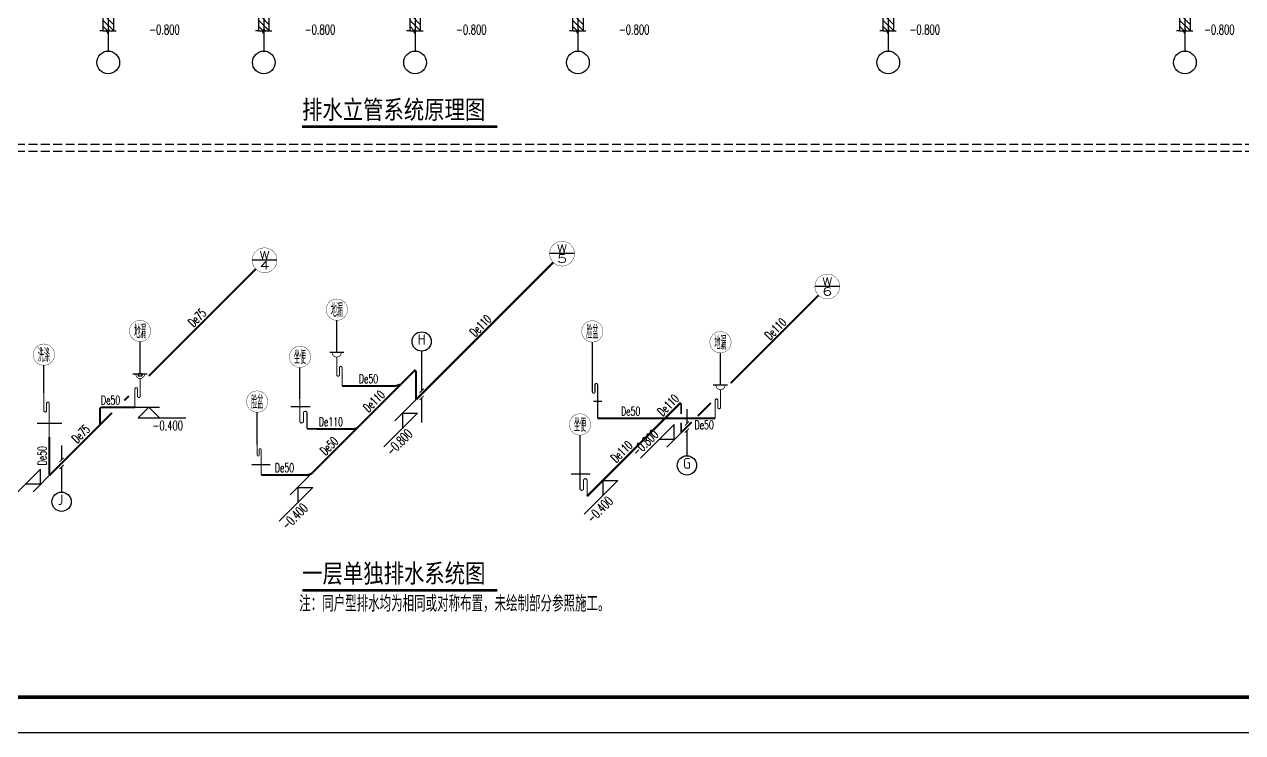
# Model space of a CAD drawing. Extents: x -287580 to -53108, y -522338 to -82629.
# Drawn here: x -126582 to -92242, y -381816 to -361851 of the extents above; entities that cross this region are included whole.
import ezdxf
from ezdxf.enums import TextEntityAlignment as Align

# ---------------------------------------------------------------- set-up
doc = ezdxf.new("R2010")
doc.units = 0
doc.header["$LTSCALE"] = 1000
doc.header["$MEASUREMENT"] = 0
doc.linetypes.add('CONTINOUS', pattern=[0])
doc.linetypes.add('DASH', pattern=[0.35, 0.25, -0.1])
for name, color, linetype in [('DIM_SYMB', 99, 'Continuous'), ('DIM_污水', 3, 'Continuous'), ('EQUIP_污水', 7, 'Continuous'), ('PIPE-污水', 2, 'Continuous'), ('PUB_TITLE', 146, 'Continuous'), ('TEXT_污水', 4, 'Continuous'), ('TWT_DIM', 3, 'Continuous'), ('TWT_IDEN', 3, 'Continuous'), ('TWT_TEXT', 7, 'Continuous'), ('给排水标注', 4, 'Continuous')]:
    doc.layers.add(name, color=color, linetype=linetype)
doc.styles.add('-黑体', font='simhei.ttf', dxfattribs={"width": 0.8})
doc.styles.add('_TWT_CIRCLE', font='COMPLEX', dxfattribs={"width": 1.1, "height": 3, "bigfont": 'HZTXT'})
doc.styles.add('_TWT_DIM_ELE', font='SIMPLEX', dxfattribs={"width": 0.8, "height": 2.7, "bigfont": 'HZTXT'})
doc.styles.add('_TWT_PIPEDN', font='SIMPLEX', dxfattribs={"width": 0.8, "height": 2.5, "bigfont": 'HZTXT'})
doc.styles.add('_TWT_SANITARY', font='', dxfattribs={"width": 0.8, "height": 3})
doc.styles.add('HZ', font='gbenor.shx', dxfattribs={"bigfont": 'gbcbig.shx'})
doc.styles.add('HZTXT', font='gbenor.shx', dxfattribs={"width": 0.75, "bigfont": 'gbcbig.shx'})
doc.styles.get("Standard").update_dxf_attribs({"font": 'gbenor.shx', "bigfont": 'gbcbig.shx'})
doc.styles.get('_TWT_SANITARY').set_extended_font_data('SimSun')

# ---------------------------------------------------------------- blocks, each defined once
blk = doc.blocks.new('$TK_10')
for p, q in [((-1, 1607), (-1, 189)), ((-179, 689), (-295, 689)), ((-179, -689), (-179, 689)), ((-179, 689), (-55, 689)), ((181, 187), (-179, 547)), ((181, 403), (-105, 689)), ((-55, 689), (-15, 770)), ((-15, 770), (9, 628)), ((9, 628), (34, 687)), ((34, 687), (284, 687)), ((181, 620), (112, 689)), ((181, 687), (181, -689)), ((-38, 189), (-179, 330)), ((179, 189), (-179, 189)), ((179, -189), (-179, -189)), ((190, -689), (-179, -320)), ((181, -463), (-94, -189)), ((-1, -189), (-1, -1403)), ((181, -247), (123, -189)), ((-183, -689), (-299, -688)), ((-183, -689), (-59, -690)), ((-27, -689), (-179, -537)), ((-59, -690), (-20, -771)), ((-20, -771), (5, -629)), ((5, -629), (30, -688)), ((30, -688), (280, -690))]:
    blk.add_line(p, q)
blk.add_circle((-1, -1803), 400)
blk = doc.blocks.new('$ATTACHMENT$00000329')
blk.add_line((-352, 384), (340, 384))
at = {"const_width": 30}
blk.add_lwpolyline([(0, 0), (0, 944, -1), (75, 944), (75, 744, 1), (150, 744), (150, 1244)], format="xyb", dxfattribs=at)
blk = doc.blocks.new('$ATTACHMENT$00000196')
blk.add_line((53, 944), (-347, 944))
for points, const_width in [([(-25, 944, -1.067664), (-275, 944)], 20), ([(0, 0), (0, 512, 1), (-75, 512), (-75, 312, -1), (-150, 312), (-150, 810)], 30)]:
    blk.add_lwpolyline(points, format="xyb", dxfattribs=dict(const_width=const_width))
at = {"style": 'HZ', "flags": 1}
for tag in ['WHAT', 'SPEC', 'UNIT']:
    blk.add_attdef(tag, (-150, 810), '', height=0.001, dxfattribs=at)
blk = doc.blocks.new('$ATTACHMENT$00000330')
blk.add_line((-454, 626), (87, 626))
at = {"const_width": 30}
blk.add_lwpolyline([(0, 0), (0, 456, 0.75), (-100, 456), (-100, 202, -0.75), (-200, 202), (-200, 816)], format="xyb", dxfattribs=at)
blk = doc.blocks.new('$ATTACHMENT$00000328')
blk.add_line((-352, 384), (340, 384))
at = {"const_width": 30}
blk.add_lwpolyline([(0, 0), (0, 946, 1), (-75, 946), (-75, 746, -1), (-150, 746), (-150, 1244)], format="xyb", dxfattribs=at)
blk = doc.blocks.new('$ATTACHMENT$00000054')
at = {"const_width": 30}
blk.add_lwpolyline([(0, 0), (0, 944, -1), (75, 944), (75, 744, 1), (150, 744), (150, 1244)], format="xyb", dxfattribs=at)

msp = doc.modelspace()

# ---------------------------------------------------------------- hatches: boundary and pattern name
at = {"layer": 'PIPE-污水', "linetype": 'DASH'}
for points in [[(-115575.3, -371603.2), (-115594.7, -371583.8), (-115575.3, -371564.4)], [(-115544.8, -371633.8), (-115517.2, -371633.8), (-115517.2, -371622.4)], [(-116122, -372042), (-116114.9, -372068.6), (-116118.4, -372069.5)], [(-116122, -372042), (-116122, -372069.5), (-116118.4, -372069.5)], [(-115544.8, -372400.5), (-115572.2, -372400.5), (-115572.2, -372411.9)], [(-115544.8, -372400.5), (-115564.2, -372419.9), (-115572.2, -372411.9)], [(-108098.3, -372529.2), (-108117.7, -372509.8), (-108098.3, -372490.4)], [(-108067.8, -372559.8), (-108040.2, -372559.8), (-108040.2, -372548.4)], [(-124454, -372683), (-124481.5, -372683), (-124481.5, -372672.3)], [(-124417, -372642.8), (-124417, -372615.2), (-124429.1, -372615.2)], [(-124454, -373098.5), (-124473.4, -373117.9), (-124481.5, -373109.9)], [(-124454, -373098.5), (-124481.5, -373098.5), (-124481.5, -373109.9)], [(-117299.5, -373257), (-117299.6, -373284.5), (-117296, -373284.5)], [(-108544.5, -372955.5), (-108544.5, -372983), (-108539.6, -372983)], [(-108497.2, -372959.8), (-108497.2, -372987.2), (-108508.6, -372987.2)], [(-108067.8, -373326.5), (-108095.2, -373326.5), (-108095.2, -373337.9)], [(-108067.8, -373326.5), (-108087.2, -373345.9), (-108095.2, -373337.9)], [(-125882, -374524), (-125909.5, -374524), (-125909.5, -374535.4)], [(-125882, -374524), (-125901.4, -374543.4), (-125909.5, -374535.4)], [(-125858.3, -374547.8), (-125877.7, -374567.2), (-125858.3, -374586.6)], [(-125858.3, -374547.8), (-125838.8, -374567.2), (-125858.3, -374586.6)], [(-118576.5, -374549.5), (-118576.5, -374577), (-118571.2, -374577)], [(-118484.5, -374512.5), (-118465.1, -374531.9), (-118469, -374535.9)]]:
    msp.add_hatch(color=256, dxfattribs=at).paths.add_polyline_path(points)
at = {"layer": 'PIPE-污水'}
for points in [[(-115575.3, -371603.2), (-115555.8, -371583.8), (-115575.3, -371564.4)], [(-115544.8, -371633.8), (-115525.3, -371614.3), (-115517.2, -371622.4)], [(-108098.3, -372529.2), (-108078.8, -372509.8), (-108098.3, -372490.4)], [(-108067.8, -372559.8), (-108048.3, -372540.3), (-108040.2, -372548.4)], [(-124454, -372683), (-124474.2, -372664.4), (-124481.5, -372672.3)], [(-124417, -372642.8), (-124437.2, -372624.1), (-124429.1, -372615.2)], [(-117299.5, -373257), (-117292.5, -373283.6), (-117296, -373284.5)], [(-108544.5, -372955.5), (-108535.1, -372981.3), (-108539.6, -372983)], [(-108497.2, -372959.8), (-108516.7, -372979.2), (-108508.6, -372987.2)], [(-118576.5, -374549.5), (-118566.2, -374575), (-118571.2, -374577)], [(-118484.5, -374512.5), (-118474.2, -374538), (-118469, -374535.9)]]:
    msp.add_hatch(color=256, dxfattribs=at).paths.add_polyline_path(points)

# ---------------------------------------------------------------- linework, layer by layer
for centre in [(-115383.4, -370790.5), (-107906.8, -374281.9), (-125533.5, -375307.1)]:
    msp.add_circle(centre, 272)
at = {"layer": 'DIM_SYMB', "color": 3, "const_width": 70}
for points in [[(-118754.5, -364733), (-113248.4, -364733)], [(-118748.6, -377804.9), (-113254.3, -377804.9)]]:
    msp.add_lwpolyline(points, dxfattribs=at)
at = {"layer": 'DIM_污水'}
for p, q in [((-115448.8, -372336.7), (-116139.1, -373027.1)), ((-123520.3, -372642.8), (-122776, -372642.8)), ((-123076, -372642.8), (-123376, -372942.8)), ((-123076, -372642.8), (-122776, -372942.8)), ((-115502.7, -372815), (-116450.9, -373763.2)), ((-115927, -372815), (-115502.7, -372815)), ((-115927, -372815), (-115927, -373239.3)), ((-123376, -372942.8), (-122035.1, -372942.8)), ((-108264.5, -373131.2), (-109212.7, -374079.4)), ((-107967.8, -373258.8), (-108476.6, -373767.6)), ((-108264.5, -373555.5), (-108264.5, -373131.2)), ((-108264.5, -373555.5), (-108688.8, -373555.5)), ((-126124.8, -374390), (-127072.9, -375338.2)), ((-125731, -374420.5), (-126336.9, -375026.4)), ((-126124.8, -374814.2), (-126124.8, -374390)), ((-118476.8, -374504.7), (-119088.4, -375116.4)), ((-109928.8, -374359.8), (-110489.4, -374920.4)), ((-126124.8, -374814.2), (-126549, -374814.2)), ((-118452, -374904.2), (-119400.2, -375852.4)), ((-118876.3, -374904.2), (-118452, -374904.2)), ((-118876.3, -374904.2), (-118876.3, -375328.5)), ((-109853, -374708.2), (-110801.2, -375656.4)), ((-110277.2, -374708.2), (-109853, -374708.2)), ((-110277.2, -374708.2), (-110277.2, -375132.5))]:
    msp.add_line(p, q, dxfattribs=at)
at = {"layer": 'EQUIP_污水'}
msp.add_line((-110301.2, -372483.3), (-110543.2, -372483.3), dxfattribs=at)
at = {"layer": 'PIPE-污水', "linetype": 'DASH', "const_width": 55}
for points in [[(-123071.5, -371761), (-120058.7, -368748.2)], [(-115528.6, -372416.6), (-111672.7, -368560.7)], [(-106672.2, -371963.2), (-104195.7, -369486.7)], [(-115975, -372003), (-115575.3, -371603.2)], [(-115544.8, -371633.8), (-115544.8, -372400.5)], [(-116122, -372042), (-117627.1, -372042)], [(-117204, -373232), (-115990, -372018)], [(-115975, -372003), (-116122, -372042)], [(-115990, -372018), (-115975, -372003)], [(-123765, -372454.5), (-123634.9, -372324.4)], [(-115544.8, -372400.5), (-115528.6, -372416.6)], [(-108513, -372944), (-108098.3, -372529.2)], [(-108067.8, -372559.8), (-108067.8, -372829.4)], [(-107599.9, -372890.9), (-107231.7, -372522.7)], [(-124454, -373098.5), (-124454, -372683)], [(-124431.5, -373121), (-124113.1, -372802.6)], [(-124417, -372642.8), (-123467.5, -372642.8)], [(-110719.5, -375150.5), (-108513, -372944)], [(-108544.5, -372955.5), (-110422.2, -372955.5)], [(-108497.2, -372959.8), (-107109.4, -372959.8)], [(-125858.3, -374547.8), (-124431.5, -373121)], [(-124431.5, -373121), (-124454, -373098.5)], [(-117299.5, -373257), (-118615.8, -373251.6)], [(-118484.5, -374512.5), (-117204, -373232)], [(-108067.8, -373081.2), (-108067.8, -373326.5)], [(-108051.6, -373342.6), (-107772.8, -373063.8)], [(-125882, -373483.5), (-125882, -374524)], [(-108067.8, -373326.5), (-108051.6, -373342.6)], [(-125882, -374524), (-125858.3, -374547.8)], [(-118576.5, -374549.5), (-119907, -374549.5)]]:
    msp.add_lwpolyline(points, dxfattribs=at)
at = {"layer": 'PIPE-污水', "const_width": 55}
for points in [[(-115575.3, -371603.2), (-115544.8, -371633.8)], [(-108098.3, -372529.2), (-108067.8, -372559.8)], [(-124454, -372683), (-124417, -372642.8)], [(-108513, -372944), (-108544.5, -372955.5)], [(-108513, -372944), (-108497.2, -372959.8)], [(-117204, -373232), (-117299.5, -373257)], [(-118484.5, -374512.5), (-118576.5, -374549.5)]]:
    msp.add_lwpolyline(points, dxfattribs=at)
at = {"layer": 'PUB_TITLE'}
msp.add_lwpolyline([(-157666, -381815.5), (-73566, -381815.5), (-73566, -322415.5), (-157666, -322415.5)], close=True, dxfattribs=at)
at = {"layer": 'PUB_TITLE', "const_width": 100}
msp.add_lwpolyline([(-155166, -380815.5), (-74566, -380815.5), (-74566, -323415.5), (-155166, -323415.5)], close=True, dxfattribs=at)
at = {"layer": 'TWT_DIM'}
for p, q in [((-117774.3, -371098.4), (-117774.3, -370192.4)), ((-123320.3, -371699.2), (-123320.3, -370793.2)), ((-110572.2, -371711.8), (-110572.2, -370805.8)), ((-106962.2, -372016.2), (-106962.2, -371110.2)), ((-126032, -372239.8, 0), (-126032, -371460.3, 0)), ((-118812.9, -372427.2), (-118812.9, -371521.2)), ((-120019.5, -373689.6), (-120019.5, -372783.6)), ((-110919.5, -374334.4), (-110919.5, -373428.4))]:
    msp.add_line(p, q, dxfattribs=at)
at = {"layer": 'TWT_IDEN', "linetype": 'CONTINOUS'}
for p, q in [((-111075.2, -368313.2), (-111775.2, -368313.2)), ((-119461.2, -368500.8), (-120161.2, -368500.8)), ((-103598.2, -369239.2), (-104298.2, -369239.2))]:
    msp.add_line(p, q, dxfattribs=at)
at = {"layer": 'TWT_IDEN', "linetype": 'CONTINOUS', "const_width": 10}
for points in [[(-111075.2, -368313.2, 1), (-111775.2, -368313.2, 1)], [(-119461.2, -368500.8, 1), (-120161.2, -368500.8, 1)], [(-103598.2, -369239.2, 1), (-104298.2, -369239.2, 1)]]:
    msp.add_lwpolyline(points, format="xyb", close=True, dxfattribs=at)
at = {"layer": 'TWT_IDEN', "const_width": 10}
for points in [[(-117474.3, -369892.4, 1), (-118074.3, -369892.4, 1)], [(-123020.3, -370493.2, 1), (-123620.3, -370493.2, 1)], [(-110272.2, -370505.8, 1), (-110872.2, -370505.8, 1)], [(-106662.2, -370810.2, 1), (-107262.2, -370810.2, 1)], [(-125732, -371160.3, 1), (-126332, -371160.3, 1)], [(-118512.9, -371221.2, 1), (-119112.9, -371221.2, 1)], [(-119719.5, -372483.6, 1), (-120319.5, -372483.6, 1)], [(-110619.5, -373128.4, 1), (-111219.5, -373128.4, 1)]]:
    msp.add_lwpolyline(points, format="xyb", close=True, dxfattribs=at)
at = {"layer": '给排水标注', "linetype": 'DASH'}
for p, q in [((-155166, -365223.5), (-81566, -365223.5)), ((-155166, -365423.5), (-81566, -365423.5))]:
    msp.add_line(p, q, dxfattribs=at)
at = {"layer": '给排水标注'}
for p, q in [((-115383.8, -371062.5), (-115383.8, -372176.8)), ((-115383.8, -372377.5), (-115383.8, -373069)), ((-107906.8, -372695.2), (-107906.8, -373102.8)), ((-107906.8, -373303.5), (-107906.8, -373995)), ((-125533.5, -373720.5), (-125533.5, -374128)), ((-125533.5, -374328.8), (-125533.5, -375020.2))]:
    msp.add_line(p, q, dxfattribs=at)
at = {"layer": '给排水标注', "elevation": 0}
msp.add_lwpolyline([(-123263.3, -371699.2), (-123377.3, -371699.2), (-123377.3, -371758.2), (-123263.3, -371758.2)], close=True, dxfattribs=at)
at = {"layer": '给排水标注', "const_width": 30}
for points in [[(-115325, -372118), (-115442.5, -372235.5)], [(-115325, -372318.8), (-115442.5, -372436.2)], [(-107848, -373044), (-107965.5, -373161.5)], [(-107848, -373244.8), (-107965.5, -373362.2)], [(-125474.8, -374069.2), (-125592.2, -374186.8)], [(-125474.8, -374270), (-125592.2, -374387.5)]]:
    msp.add_lwpolyline(points, dxfattribs=at)

# ---------------------------------------------------------------- block references
at = {"xscale": 0.8, "yscale": 0.8, "zscale": 0.8}
for p in [(-124216.8, -361482.1), (-119832.3, -361482.1), (-115568.3, -361482.1), (-110977, -361482.1), (-102229.4, -361482.1), (-93867.6, -361482.1)]:
    msp.add_blockref('$TK_10', p, dxfattribs=at)
at = {"layer": 'EQUIP_污水'}
for name, p in [('$ATTACHMENT$00000196', (-117627.1, -372042)), ('$ATTACHMENT$00000330', (-118615.8, -373251.6)), ('$ATTACHMENT$00000330', (-110719.5, -375150.5))]:
    msp.add_blockref(name, p, dxfattribs=at)
at = {"layer": 'EQUIP_污水', "yscale": -1, "rotation": 180}
for name, p in [('$ATTACHMENT$00000196', (-123467.5, -372642.8)), ('$ATTACHMENT$00000054', (-110422.2, -372955.5)), ('$ATTACHMENT$00000329', (-125882, -373483.5)), ('$ATTACHMENT$00000196', (-107109.4, -372959.8))]:
    msp.add_blockref(name, p, dxfattribs=at)
at = {"layer": 'EQUIP_污水', "xscale": 0.75, "yscale": 0.75, "zscale": 0.75}
msp.add_blockref('$ATTACHMENT$00000328', (-119907, -374549.5), dxfattribs=at)

# ---------------------------------------------------------------- texts
at = {"layer": 'DIM_SYMB', "color": 7, "style": '-黑体', "width": 0.8}
for s, p in [('排水立管系统原理图', (-118754.5, -364516.6)), ('一层单独排水系统图', (-118748.6, -377588.6))]:
    msp.add_text(s, height=525.74, dxfattribs=at).set_placement(p)
at = {"layer": 'TEXT_污水', "linetype": 'DASH', "style": '_TWT_PIPEDN', "width": 0.64}
for s, rotation, p in [('De75', 45, (-121814.8, -370398.2)), ('De110', 45, (-113874.5, -370672.8)), ('De110', 45, (-105559, -370760.3)), ('De110', 45, (-116879, -372800.9)), ('De110', 45, (-108587.6, -372912.6)), ('De110', 359.76311, (-118281.1, -373177.9)), ('De75', 45, (-125092.4, -373675.9)), ('De50', 45, (-118093.9, -374015.9)), ('De110', 45, (-109898.3, -374223.2)), ('De50', 90, (-125957, -374281.8))]:
    msp.add_text(s, height=250, rotation=rotation, dxfattribs=at).set_placement(p)
for p in [(-117152.6, -371967), (-124423.1, -372567.8), (-109761.4, -372880.5), (-107690.1, -373266.1), (-119519.8, -374474.5)]:
    msp.add_text('De50', height=250, dxfattribs=at).set_placement(p)
at = {"layer": 'TWT_TEXT', "linetype": 'Continuous', "style": '_TWT_DIM_ELE', "width": 0.64}
for p in [(-123062.3, -362134), (-118677.8, -362134), (-114413.8, -362134), (-109822.5, -362134), (-101630.2, -362134), (-93328.9, -362134)]:
    msp.add_text('-0.800', height=270, dxfattribs=at).set_placement(p)
at = {"layer": 'TWT_TEXT', "linetype": 'CONTINOUS', "style": '_TWT_CIRCLE'}
for s, width, p, p2 in [('W', 1.084711, (-111566.1, -368285.1), (-111284.4, -368285.1)), ('W', 1.084711, (-119952.1, -368472.6), (-119670.4, -368472.6)), ('5', 1.704545, (-111566.1, -368566.8), (-111284.4, -368566.8)), ('4', 1.491477, (-119952.1, -368754.3), (-119670.4, -368754.3)), ('W', 1.084711, (-104089.1, -369211.1), (-103807.4, -369211.1)), ('6', 1.704545, (-104089.1, -369492.8), (-103807.4, -369492.8))]:
    msp.add_text(s, height=225.4, dxfattribs=dict(at, width=width)).set_placement(p, p2, align=Align.FIT)
at = {"layer": 'TWT_TEXT', "style": '_TWT_SANITARY', "width": 0.437012}
for s, p, p2 in [('地漏', (-117944, -370062.1), (-117604.5, -370062.1)), ('地漏', (-123490, -370662.9), (-123150.6, -370662.9)), ('脸盆', (-110741.9, -370675.5), (-110402.5, -370675.5)), ('地漏', (-107131.9, -370979.9), (-106792.5, -370979.9)), ('洗涤', (-126201.7, -371330), (-125862.3, -371330)), ('坐便', (-118982.6, -371390.9), (-118643.2, -371390.9)), ('脸盆', (-120189.2, -372653.3), (-119849.8, -372653.3)), ('坐便', (-111089.2, -373298.1), (-110749.8, -373298.1))]:
    msp.add_text(s, height=339.41, dxfattribs=at).set_placement(p, p2, align=Align.FIT)
at = {"layer": 'TWT_TEXT', "style": '_TWT_DIM_ELE', "width": 0.64}
msp.add_text('-0.400', height=270, dxfattribs=at).set_placement((-122970.2, -373293.8))
for s, p in [('-0.800', (-116223.9, -374032.6)), ('-0.800', (-109291.2, -374043.3)), ('-0.400', (-110574.2, -375925.8)), ('-0.400', (-119173.2, -376121.8))]:
    msp.add_text(s, height=270, rotation=45, dxfattribs=at).set_placement(p)
at = {"layer": 'TWT_TEXT', "style": 'HZTXT'}
msp.add_text('注：同户型排水均为相同或对称布置，未绘制部分参照施工。', height=449.955, dxfattribs=at).set_placement((-118835.3, -378403.2))
at = {"layer": '给排水标注', "ltscale": 0.2}
for s, p in [('H', (-115490.5, -370882.6, -850)), ('G', (-108013.9, -374373.9, -850)), ('J', (-125640.7, -375399.2, -850))]:
    msp.add_text(s, height=297.5, dxfattribs=at).set_placement(p)

doc.saveas('drawing.dxf')
